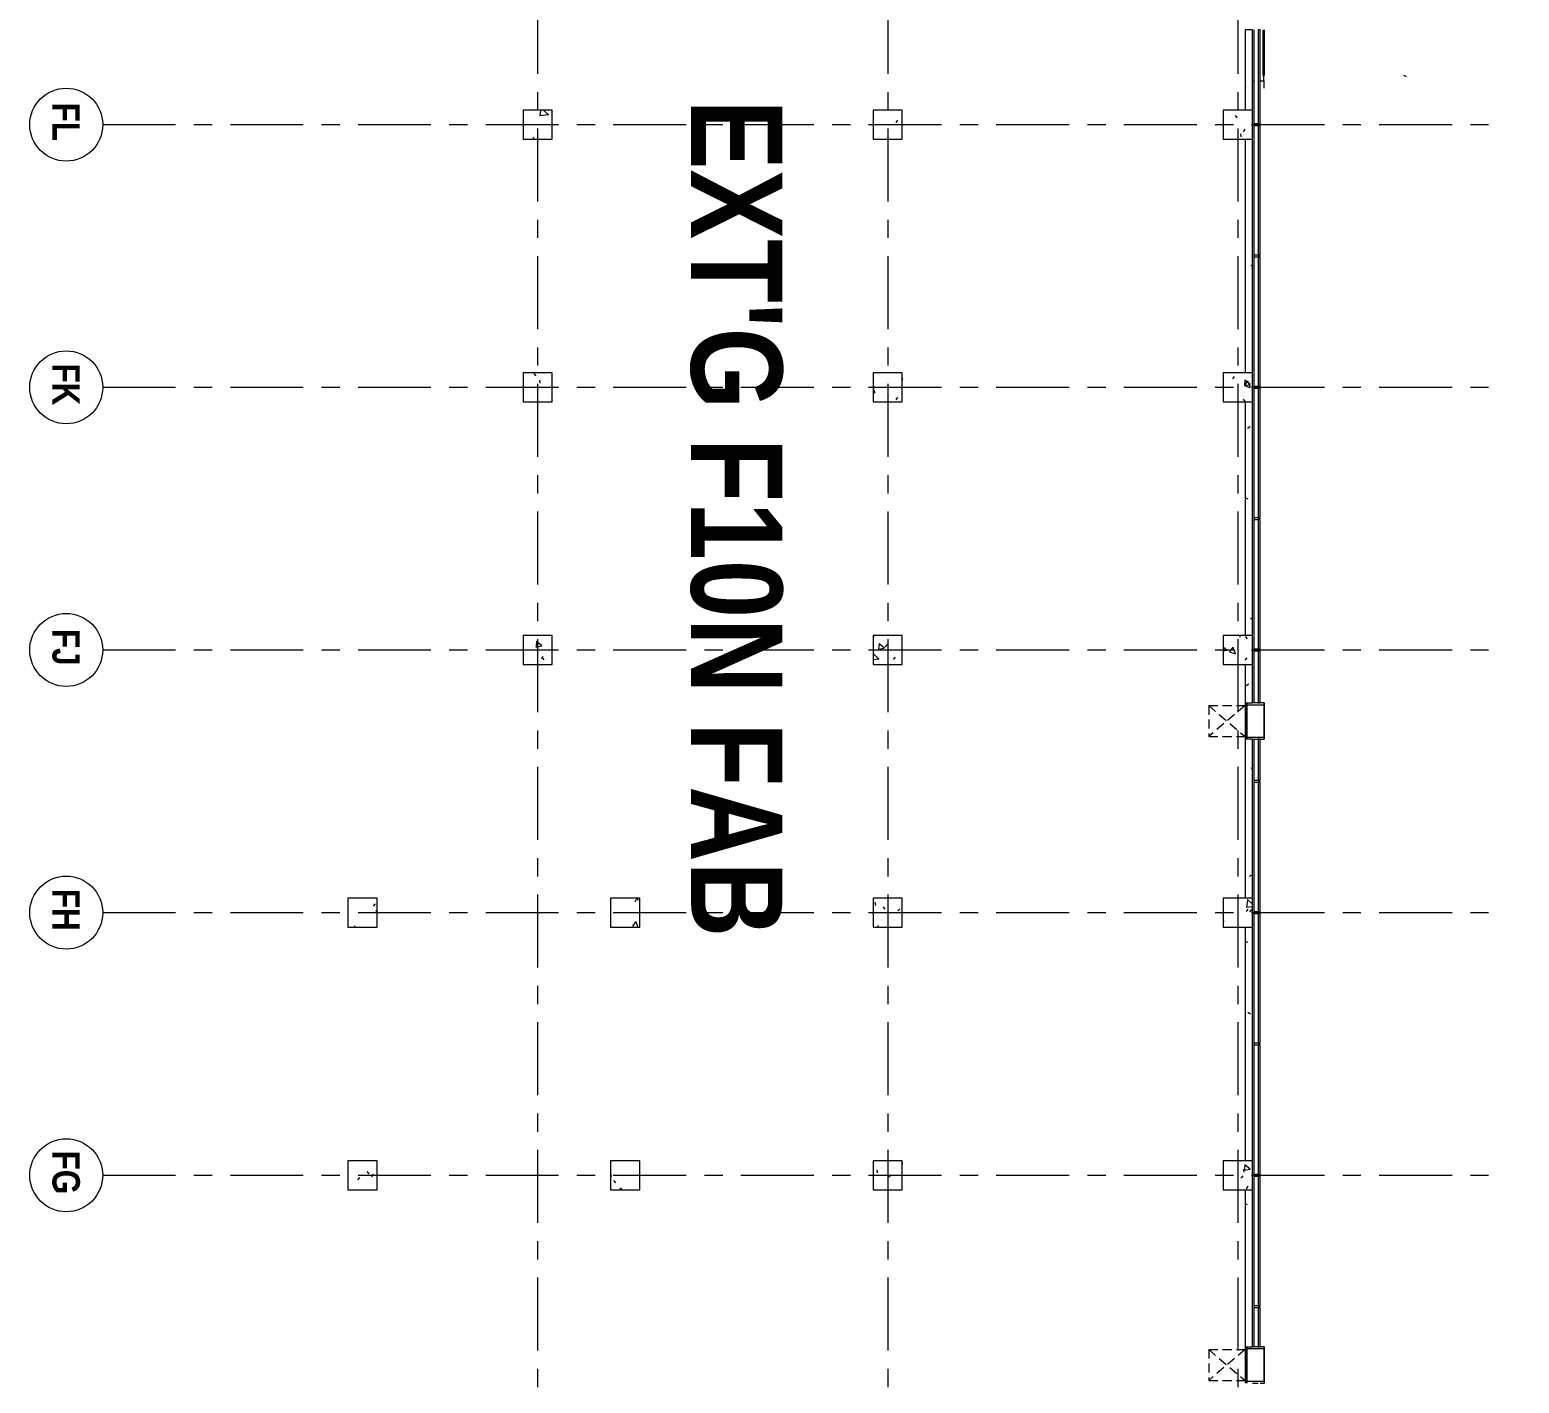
# Model space of a CAD drawing. Header units: millimetres. Extents: x 1009145 to 1153664, y -617377 to -449667.
# Drawn here: x 1009145 to 1049983, y -552187 to -515087 of the extents above; entities that cross this region are included whole.
import ezdxf

# ---------------------------------------------------------------- set-up
doc = ezdxf.new("R2010")
doc.units = ezdxf.units.MM
for name, pattern in [('Access Line', [382.3, 250, -132.3]), ('Centre', [7937.5, 1587.5, -1190.625, 3968.75, -1190.625]), ('IDA - Grid Line', [3500, 2000, -500, 500, -500])]:
    doc.linetypes.add(name, pattern=pattern)
doc.layers.get('0').update_dxf_attribs({"color": 2})
doc.layers.add('A-_--------_E-', color=7, linetype='Continuous', lineweight=9, true_color=0x00a600)
for name, color, linetype, lineweight in [('A-_ANOTGRID_E', 7, 'Continuous', 9), ('A-_ANOTTEXT_A', 7, 'Continuous', 9), ('A-_CLAD----_E', 7, 'Continuous', 9), ('A-_CLAD----_E1', 7, 'Continuous', 9), ('A-_FLOR----_E', 7, 'Continuous', 9), ('A-_WALL----_E', 7, 'Continuous', 9), ('A-_WALL----_H', 7, 'Continuous', 9), ('A-_WIND----_E', 7, 'Continuous', 9), ('A-COLN----_E', 7, 'Continuous', 9), ('A-COLN----_E1', 7, 'Continuous', 9)]:
    doc.layers.add(name, color=color, linetype=linetype, lineweight=lineweight)
doc.styles.add('Arial Narrow_B', font='ARIALNB.TTF', dxfattribs={"height": 750})
doc.styles.add('Arial Narrow_B_1', font='ARIALNB.TTF', dxfattribs={"height": 625})
pattern_1 = [(50, (0.0002, 0.0003), (1821.8403, -159.3907), [190.5, -2095.5]), (355, (0.0002, 0.0003), (-352.428, 1910.5674), [152.4, -1676.4]), (100.451, (151.8, -13.3), (1469.4262, 1751.166), [161.9, -1780.901]), (46.184, (0.0002, 508), (2710.791, -420.428), [285.75, -3143.25]), (96.636, (226, 473), (2374.0256, 2474.276), [242.85, -2671.351]), (351.184, (0.0002, 508), (2374.05, 2474.2525), [228.6, -2514.6]), (21, (254, 381), (1516.1442, -1022.6516), [190.5, -2095.5]), (326, (254, 381), (618.021, 1841.8805), [152.4, -1676.4]), (71.451, (380.3, 295.8), (2134.1713, 819.2124), [161.9, -1780.901]), (37.5, (0.0002, 0.0003), (30.88603, 845.5504), [83.82, -1572.26, 83.82, -3300.73]), (37.5, (0.0002, 0.0003), (30.88603, 845.5504), [-1739.9, -1617.98, 83.82, -1598.93]), (7.5, (0.0002, 0.0003), (668.1966, 1001.80575), [83.82, -886.46, 83.82, -2175.51]), (7.5, (0.0002, 0.0003), (668.1966, 1001.80575), [-1054.1, -1534.16, 83.82, -557.53]), (327.5, (-566.4, 0.0003), (1355.90933, -57.2896), [83.82, -551.18, 83.82, -4526.28]), (327.5, (-566.4, 0.0003), (1355.90933, -57.2896), [-718.82, -1897.38, 83.82, -2545.08]), (317.5, (-820.4, 0.0003), (1481.2932, 254.2664), [83.82, -741.68, 83.82, -3098.8]), (317.5, (-820.4, 0.0003), (1481.2932, 254.2664), [-909.32, -1231.9, 83.82, -1783.08])]
pattern_2 = [(50, (0.0002, 0.0003), (1821.8403, -159.3907), [190.5, -2095.5]), (355, (0.0002, 0.0003), (-352.428, 1910.5674), [152.4, -1676.4]), (100.451, (151.8, -13.3), (1469.4262, 1751.166), [161.9, -1780.901]), (46.184, (0.0002, 508), (2710.791, -420.428), [285.75, -3143.25]), (96.636, (226, 473), (2374.0256, 2474.276), [242.85, -2671.351]), (351.184, (0.0002, 508), (2374.05, 2474.2525), [228.6, -2514.6]), (21, (254, 381), (1516.1442, -1022.6516), [190.5, -2095.5]), (326, (254, 381), (618.021, 1841.8805), [152.4, -1676.4]), (71.451, (380.3, 295.8), (2134.1713, 819.2124), [161.9, -1780.901]), (37.5, (0.0002, 0.0003), (30.88603, 845.5504), [83.82, -1572.26, 83.82, -3300.73]), (37.5, (0.0002, 0.0003), (30.88603, 845.5504), [-1739.9, -1617.98, 83.82, -1598.93]), (7.5, (0.0002, 0.0003), (668.1966, 1001.80575), [83.82, -886.46, 83.82, -2175.51]), (7.5, (0.0002, 0.0003), (668.1966, 1001.80575), [-1054.1, -1534.16, 83.82, -557.53]), (327.5, (-566.4, 0.0003), (1355.90933, -57.2896), [83.82, -551.18, 83.82, -4526.28]), (327.5, (-566.4, 0.0003), (1355.90933, -57.2896), [-718.82, -1897.38, 83.82, -2545.08]), (317.5, (-820.4, 0.0003), (1481.2932, 254.2664), [83.82, -741.68, 83.82, -3098.8]), (317.5, (-820.4, 0.0003), (1481.2932, 254.2664), [-909.32, -1231.9, 83.82, -1783.08])]
pattern_3 = [(50, (0.0002, 0.0003), (1821.8403, -159.3907), [190.5, -2095.5]), (355, (0.0002, 0.0003), (-352.428, 1910.5674), [152.4, -1676.4]), (100.451, (151.8, -13.3), (1469.4262, 1751.166), [161.9, -1780.901]), (46.184, (0.0002, 508), (2710.791, -420.428), [285.75, -3143.25]), (96.636, (226, 473), (2374.0256, 2474.276), [242.85, -2671.351]), (351.184, (0.0002, 508), (2374.05, 2474.2525), [228.6, -2514.6]), (21, (254, 381), (1516.1442, -1022.6516), [190.5, -2095.5]), (326, (254, 381), (618.021, 1841.8805), [152.4, -1676.4]), (71.451, (380.3, 295.8), (2134.1713, 819.2124), [161.9, -1780.901]), (37.5, (0.0002, 0.0003), (30.88603, 845.5504), [83.82, -1572.26, 83.82, -3300.73]), (37.5, (0.0002, 0.0003), (30.88603, 845.5504), [-1739.9, -1617.98, 83.82, -1598.93]), (7.5, (0.0002, 0.0003), (668.1966, 1001.80575), [83.82, -886.46, 83.82, -2175.51]), (7.5, (0.0002, 0.0003), (668.1966, 1001.80575), [-1054.1, -1534.16, 83.82, -557.53]), (327.5, (-566.4, 0.0003), (1355.90933, -57.2896), [83.82, -551.18, 83.82, -4526.28]), (327.5, (-566.4, 0.0003), (1355.90933, -57.2896), [-718.82, -1897.38, 83.82, -2545.08]), (317.5, (-820.4, 0.0003), (1481.2932, 254.2664), [83.82, -741.68, 83.82, -3098.8]), (317.5, (-820.4, 0.0003), (1481.2932, 254.2664), [-909.32, -1231.9, 83.82, -1783.08])]
pattern_4 = [(50, (0.0002, 0.0003), (1821.8403, -159.3907), [190.5, -2095.5]), (355, (0.0002, 0.0003), (-352.428, 1910.5674), [152.4, -1676.4]), (100.451, (151.8, -13.3), (1469.4262, 1751.166), [161.9, -1780.901]), (46.184, (0.0002, 508), (2710.791, -420.428), [285.75, -3143.25]), (96.636, (226, 473), (2374.0256, 2474.276), [242.85, -2671.351]), (351.184, (0.0002, 508), (2374.05, 2474.2525), [228.6, -2514.6]), (21, (254, 381), (1516.1442, -1022.6516), [190.5, -2095.5]), (326, (254, 381), (618.021, 1841.8805), [152.4, -1676.4]), (71.451, (380.3, 295.8), (2134.1713, 819.2124), [161.9, -1780.901]), (37.5, (0.0002, 0.0003), (30.88603, 845.5504), [83.82, -1572.26, 83.82, -3300.73]), (37.5, (0.0002, 0.0003), (30.88603, 845.5504), [-1739.9, -1617.98, 83.82, -1598.93]), (7.5, (0.0002, 0.0003), (668.1966, 1001.80575), [83.82, -886.46, 83.82, -2175.51]), (7.5, (0.0002, 0.0003), (668.1966, 1001.80575), [-1054.1, -1534.16, 83.82, -557.53]), (327.5, (-566.4, 0.0003), (1355.90933, -57.2896), [83.82, -551.18, 83.82, -4526.28]), (327.5, (-566.4, 0.0003), (1355.90933, -57.2896), [-718.82, -1897.38, 83.82, -2545.08]), (317.5, (-820.4, 0.0003), (1481.2932, 254.2664), [83.82, -741.68, 83.82, -3098.8]), (317.5, (-820.4, 0.0003), (1481.2932, 254.2664), [-909.32, -1231.9, 83.82, -1783.08])]

# ---------------------------------------------------------------- blocks, each defined once
blk = doc.blocks.new('1659_F10N-PROBE_A_XF10N_R25_rvt-1-PH1 LEVEL 3 - PROBE')
at = {"layer": 'A-COLN----_E1'}
h = blk.add_hatch(dxfattribs=at)
h.set_pattern_fill('FP_14', color=252, angle=90, style=0, pattern_type=2)
h.set_pattern_definition(pattern_1)
h.paths.add_polyline_path([(881857, 325156), (881857, 325956), (881057, 325956), (881057, 325156)])
h = blk.add_hatch(dxfattribs=at)
h.set_pattern_fill('FP_13', color=252, angle=90, style=0, pattern_type=2)
h.set_pattern_definition(pattern_1)
h.paths.add_polyline_path([(889057, 325156), (889057, 325956), (888257, 325956), (888257, 325156)])
h = blk.add_hatch(dxfattribs=at)
h.set_pattern_fill('FP_12', color=252, angle=90, style=0, pattern_type=2)
h.set_pattern_definition(pattern_1)
h.paths.add_polyline_path([(895457, 325156), (896257, 325156), (896257, 325956), (895457, 325956)])
h = blk.add_hatch(dxfattribs=at)
h.set_pattern_fill('FP_11', color=252, angle=90, style=0, pattern_type=2)
h.set_pattern_definition([(50, (0.0002, 0.0003), (1821.8403, -159.3907), [190.5, -2095.5]), (355, (0.0002, 0.0003), (-352.428, 1910.5674), [152.4, -1676.4]), (100.451, (151.8, -13.3), (1469.4262, 1751.166), [161.9, -1780.901]), (46.184, (0.0002, 508), (2710.791, -420.428), [285.75, -3143.25]), (96.636, (226, 473), (2374.0256, 2474.276), [242.85, -2671.351]), (351.184, (0.0002, 508), (2374.05, 2474.2525), [228.6, -2514.6]), (21, (254, 381), (1516.1442, -1022.6516), [190.5, -2095.5]), (326, (254, 381), (618.021, 1841.8805), [152.4, -1676.4]), (71.451, (380.3, 295.8), (2134.1713, 819.2124), [161.9, -1780.901]), (37.5, (0.0002, 0.0003), (30.88603, 845.5504), [83.82, -1572.26, 83.82, -3300.73]), (37.5, (0.0002, 0.0003), (30.88603, 845.5504), [-1739.9, -1617.98, 83.82, -1598.93]), (7.5, (0.0002, 0.0003), (668.1966, 1001.80575), [83.82, -886.46, 83.82, -2175.51]), (7.5, (0.0002, 0.0003), (668.1966, 1001.80575), [-1054.1, -1534.16, 83.82, -557.53]), (327.5, (-566.4, 0.0003), (1355.90933, -57.2896), [83.82, -551.18, 83.82, -4526.28]), (327.5, (-566.4, 0.0003), (1355.90933, -57.2896), [-718.82, -1897.38, 83.82, -2545.08]), (317.5, (-820.4, 0.0003), (1481.2932, 254.2664), [83.82, -741.68, 83.82, -3098.8]), (317.5, (-820.4, 0.0003), (1481.2932, 254.2664), [-909.32, -1231.9, 83.82, -1783.08])])
h.paths.add_polyline_path([(903457, 325156), (903457, 325956), (902657, 325956), (902657, 325156)])
h = blk.add_hatch(dxfattribs=at)
h.set_pattern_fill('FP_10', color=252, angle=90, style=0, pattern_type=2)
h.set_pattern_definition(pattern_1)
h.paths.add_polyline_path([(910657, 325156), (910657, 325956), (909857, 325956), (909857, 325156)])
h = blk.add_hatch(dxfattribs=at)
h.set_pattern_fill('FP_32', color=252, angle=90, style=0, pattern_type=2)
h.set_pattern_definition(pattern_2)
h.paths.add_polyline_path([(881857, 315556), (881857, 316356), (881057, 316356), (881057, 315556)])
h = blk.add_hatch(dxfattribs=at)
h.set_pattern_fill('FP_34', color=252, angle=90, style=0, pattern_type=2)
h.set_pattern_definition(pattern_4)
h.paths.add_polyline_path([(889057, 315556), (889057, 316356), (888257, 316356), (888257, 315556)])
h = blk.add_hatch(dxfattribs=at)
h.set_pattern_fill('FP_36', color=252, angle=90, style=0, pattern_type=2)
h.set_pattern_definition(pattern_4)
h.paths.add_polyline_path([(896257, 315556), (896257, 316356), (895457, 316356), (895457, 315556)])
h = blk.add_hatch(dxfattribs=at)
h.set_pattern_fill('FP_38', color=252, angle=90, style=0, pattern_type=2)
h.set_pattern_definition(pattern_4)
h.paths.add_polyline_path([(903457, 315556), (903457, 316356), (902657, 316356), (902657, 315556)])
h = blk.add_hatch(dxfattribs=at)
h.set_pattern_fill('FP_41', color=252, angle=90, style=0, pattern_type=2)
h.set_pattern_definition(pattern_2)
h.paths.add_polyline_path([(910657, 315556), (910657, 316356), (909857, 316356), (909857, 315556)])
h = blk.add_hatch(dxfattribs=at)
h.set_pattern_fill('FP_39', color=252, angle=90, style=0, pattern_type=2)
h.set_pattern_definition([(50, (0.0002, 0.0003), (1821.8403, -159.3907), [190.5, -2095.5]), (355, (0.0002, 0.0003), (-352.428, 1910.5674), [152.4, -1676.4]), (100.451, (151.8, -13.3), (1469.4262, 1751.166), [161.9, -1780.901]), (46.184, (0.0002, 508), (2710.791, -420.428), [285.75, -3143.25]), (96.636, (226, 473), (2374.0256, 2474.276), [242.85, -2671.351]), (351.184, (0.0002, 508), (2374.05, 2474.2525), [228.6, -2514.6]), (21, (254, 381), (1516.1442, -1022.6516), [190.5, -2095.5]), (326, (254, 381), (618.021, 1841.8805), [152.4, -1676.4]), (71.451, (380.3, 295.8), (2134.1713, 819.2124), [161.9, -1780.901]), (37.5, (0.0002, 0.0003), (30.88603, 845.5504), [83.82, -1572.26, 83.82, -3300.73]), (37.5, (0.0002, 0.0003), (30.88603, 845.5504), [-1739.9, -1617.98, 83.82, -1598.93]), (7.5, (0.0002, 0.0003), (668.1966, 1001.80575), [83.82, -886.46, 83.82, -2175.51]), (7.5, (0.0002, 0.0003), (668.1966, 1001.80575), [-1054.1, -1534.16, 83.82, -557.53]), (327.5, (-566.4, 0.0003), (1355.90933, -57.2896), [83.82, -551.18, 83.82, -4526.28]), (327.5, (-566.4, 0.0003), (1355.90933, -57.2896), [-718.82, -1897.38, 83.82, -2545.08]), (317.5, (-820.4, 0.0003), (1481.2932, 254.2664), [83.82, -741.68, 83.82, -3098.8]), (317.5, (-820.4, 0.0003), (1481.2932, 254.2664), [-909.32, -1231.9, 83.82, -1783.08])])
h.paths.add_polyline_path([(903457, 308356), (903457, 309156), (902657, 309156), (902657, 308356)])
h = blk.add_hatch(dxfattribs=at)
h.set_pattern_fill('FP_42', color=252, angle=90, style=0, pattern_type=2)
h.set_pattern_definition([(50, (0.0002, 0.0003), (1821.8403, -159.3907), [190.5, -2095.5]), (355, (0.0002, 0.0003), (-352.428, 1910.5674), [152.4, -1676.4]), (100.451, (151.8, -13.3), (1469.4262, 1751.166), [161.9, -1780.901]), (46.184, (0.0002, 508), (2710.791, -420.428), [285.75, -3143.25]), (96.636, (226, 473), (2374.0256, 2474.276), [242.85, -2671.351]), (351.184, (0.0002, 508), (2374.05, 2474.2525), [228.6, -2514.6]), (21, (254, 381), (1516.1442, -1022.6516), [190.5, -2095.5]), (326, (254, 381), (618.021, 1841.8805), [152.4, -1676.4]), (71.451, (380.3, 295.8), (2134.1713, 819.2124), [161.9, -1780.901]), (37.5, (0.0002, 0.0003), (30.88603, 845.5504), [83.82, -1572.26, 83.82, -3300.73]), (37.5, (0.0002, 0.0003), (30.88603, 845.5504), [-1739.9, -1617.98, 83.82, -1598.93]), (7.5, (0.0002, 0.0003), (668.1966, 1001.80575), [83.82, -886.46, 83.82, -2175.51]), (7.5, (0.0002, 0.0003), (668.1966, 1001.80575), [-1054.1, -1534.16, 83.82, -557.53]), (327.5, (-566.4, 0.0003), (1355.90933, -57.2896), [83.82, -551.18, 83.82, -4526.28]), (327.5, (-566.4, 0.0003), (1355.90933, -57.2896), [-718.82, -1897.38, 83.82, -2545.08]), (317.5, (-820.4, 0.0003), (1481.2932, 254.2664), [83.82, -741.68, 83.82, -3098.8]), (317.5, (-820.4, 0.0003), (1481.2932, 254.2664), [-909.32, -1231.9, 83.82, -1783.08])])
h.paths.add_polyline_path([(910657, 308356), (910657, 309156), (909857, 309156), (909857, 308356)])
h = blk.add_hatch(dxfattribs=at)
h.set_pattern_fill('FP_33', color=252, angle=90, style=0, pattern_type=2)
h.set_pattern_definition(pattern_3)
h.paths.add_polyline_path([(881857, 305956), (881857, 306756), (881057, 306756), (881057, 305956)])
h = blk.add_hatch(dxfattribs=at)
h.set_pattern_fill('FP_35', color=252, angle=90, style=0, pattern_type=2)
h.set_pattern_definition(pattern_3)
h.paths.add_polyline_path([(889057, 305956), (889057, 306756), (888257, 306756), (888257, 305956)])
h = blk.add_hatch(dxfattribs=at)
h.set_pattern_fill('FP_37', color=252, angle=90, style=0, pattern_type=2)
h.set_pattern_definition(pattern_3)
h.paths.add_polyline_path([(896257, 305956), (896257, 306756), (895457, 306756), (895457, 305956)])
h = blk.add_hatch(dxfattribs=at)
h.set_pattern_fill('FP_40', color=252, angle=90, style=0, pattern_type=2)
h.set_pattern_definition([(50, (0.0002, 0.0003), (1821.8403, -159.3907), [190.5, -2095.5]), (355, (0.0002, 0.0003), (-352.428, 1910.5674), [152.4, -1676.4]), (100.451, (151.8, -13.3), (1469.4262, 1751.166), [161.9, -1780.901]), (46.184, (0.0002, 508), (2710.791, -420.428), [285.75, -3143.25]), (96.636, (226, 473), (2374.0256, 2474.276), [242.85, -2671.351]), (351.184, (0.0002, 508), (2374.05, 2474.2525), [228.6, -2514.6]), (21, (254, 381), (1516.1442, -1022.6516), [190.5, -2095.5]), (326, (254, 381), (618.021, 1841.8805), [152.4, -1676.4]), (71.451, (380.3, 295.8), (2134.1713, 819.2124), [161.9, -1780.901]), (37.5, (0.0002, 0.0003), (30.88603, 845.5504), [83.82, -1572.26, 83.82, -3300.73]), (37.5, (0.0002, 0.0003), (30.88603, 845.5504), [-1739.9, -1617.98, 83.82, -1598.93]), (7.5, (0.0002, 0.0003), (668.1966, 1001.80575), [83.82, -886.46, 83.82, -2175.51]), (7.5, (0.0002, 0.0003), (668.1966, 1001.80575), [-1054.1, -1534.16, 83.82, -557.53]), (327.5, (-566.4, 0.0003), (1355.90933, -57.2896), [83.82, -551.18, 83.82, -4526.28]), (327.5, (-566.4, 0.0003), (1355.90933, -57.2896), [-718.82, -1897.38, 83.82, -2545.08]), (317.5, (-820.4, 0.0003), (1481.2932, 254.2664), [83.82, -741.68, 83.82, -3098.8]), (317.5, (-820.4, 0.0003), (1481.2932, 254.2664), [-909.32, -1231.9, 83.82, -1783.08])])
h.paths.add_polyline_path([(903457, 301156), (903457, 301956), (902657, 301956), (902657, 301156)])
h = blk.add_hatch(dxfattribs=at)
h.set_pattern_fill('FP_43', color=252, angle=90, style=0, pattern_type=2)
h.set_pattern_definition([(50, (0.0002, 0.0003), (1821.8403, -159.3907), [190.5, -2095.5]), (355, (0.0002, 0.0003), (-352.428, 1910.5674), [152.4, -1676.4]), (100.451, (151.8, -13.3), (1469.4262, 1751.166), [161.9, -1780.901]), (46.184, (0.0002, 508), (2710.791, -420.428), [285.75, -3143.25]), (96.636, (226, 473), (2374.0256, 2474.276), [242.85, -2671.351]), (351.184, (0.0002, 508), (2374.05, 2474.2525), [228.6, -2514.6]), (21, (254, 381), (1516.1442, -1022.6516), [190.5, -2095.5]), (326, (254, 381), (618.021, 1841.8805), [152.4, -1676.4]), (71.451, (380.3, 295.8), (2134.1713, 819.2124), [161.9, -1780.901]), (37.5, (0.0002, 0.0003), (30.88603, 845.5504), [83.82, -1572.26, 83.82, -3300.73]), (37.5, (0.0002, 0.0003), (30.88603, 845.5504), [-1739.9, -1617.98, 83.82, -1598.93]), (7.5, (0.0002, 0.0003), (668.1966, 1001.80575), [83.82, -886.46, 83.82, -2175.51]), (7.5, (0.0002, 0.0003), (668.1966, 1001.80575), [-1054.1, -1534.16, 83.82, -557.53]), (327.5, (-566.4, 0.0003), (1355.90933, -57.2896), [83.82, -551.18, 83.82, -4526.28]), (327.5, (-566.4, 0.0003), (1355.90933, -57.2896), [-718.82, -1897.38, 83.82, -2545.08]), (317.5, (-820.4, 0.0003), (1481.2932, 254.2664), [83.82, -741.68, 83.82, -3098.8]), (317.5, (-820.4, 0.0003), (1481.2932, 254.2664), [-909.32, -1231.9, 83.82, -1783.08])])
h.paths.add_polyline_path([(910657, 301156), (910657, 301956), (909857, 301956), (909857, 301156)])
at = {"layer": 'A-_ANOTGRID_E', "color": 252, "linetype": 'IDA - Grid Line'}
for p, q in [((881457, 294432), (881457, 332853)), ((888657, 294432), (888657, 332853)), ((895857, 294432), (895857, 332853)), ((903057, 294432), (903057, 332853)), ((910257, 294432), (910257, 332853)), ((822064, 325556), (979147, 325556)), ((822064, 315956), (979147, 315956)), ((822064, 306356), (979147, 306356))]:
    blk.add_line(p, q, dxfattribs=at)
at = {"layer": 'A-_ANOTGRID_E', "color": 252}
for centre in [(881457, 293432), (888657, 293432), (895857, 293432), (903057, 293432), (910257, 293432)]:
    blk.add_circle(centre, 1000, dxfattribs=at)
at = {"layer": 'A-_CLAD----_E', "color": 252}
for p, q in [((881432, 326166), (878857, 326166)), ((878857, 326166), (878857, 326116)), ((878857, 326116), (881432, 326116)), ((881432, 326116), (881432, 326166)), ((885032, 326166), (881482, 326166)), ((881482, 326166), (881482, 326116)), ((881482, 326116), (885032, 326116)), ((885032, 326116), (885032, 326166)), ((888632, 326166), (885082, 326166)), ((885082, 326166), (885082, 326116)), ((885082, 326116), (888632, 326116)), ((888632, 326116), (888632, 326166)), ((892232, 326166), (888682, 326166)), ((888682, 326166), (888682, 326116)), ((888682, 326116), (892232, 326116)), ((892232, 326116), (892232, 326166)), ((895832, 326166), (892282, 326166)), ((892282, 326166), (892282, 326116)), ((892282, 326116), (895832, 326116)), ((895832, 326116), (895832, 326166)), ((897307, 326166), (895882, 326166)), ((895882, 326166), (895882, 326116)), ((895882, 326116), (897307, 326116)), ((897307, 326116), (897307, 326166)), ((899432, 326166), (898307, 326166)), ((898307, 326166), (898307, 326116)), ((898307, 326116), (899432, 326116)), ((899432, 326116), (899432, 326166)), ((903032, 326166), (899482, 326166)), ((899482, 326166), (899482, 326116)), ((899482, 326116), (903032, 326116)), ((903032, 326116), (903032, 326166)), ((906632, 326166), (903082, 326166)), ((903082, 326166), (903082, 326116)), ((903082, 326116), (906632, 326116)), ((906632, 326116), (906632, 326166)), ((910232, 326166), (906682, 326166)), ((906682, 326166), (906682, 326116)), ((906682, 326116), (910232, 326116)), ((910232, 326116), (910232, 326166)), ((913832, 326166), (910282, 326166)), ((910282, 326166), (910282, 326116)), ((910282, 326116), (913832, 326116)), ((913832, 326116), (913832, 326166)), ((914957, 326166), (913882, 326166)), ((913882, 326166), (913882, 326116)), ((913882, 326116), (914957, 326116)), ((914957, 326116), (914957, 326166))]:
    blk.add_line(p, q, dxfattribs=at)
at = {"layer": 'A-_CLAD----_E1', "color": 252}
for p, q in [((878857, 325991), (881432, 325991)), ((881482, 325991), (885032, 325991)), ((885082, 325991), (888632, 325991)), ((888682, 325991), (892232, 325991)), ((892282, 325991), (895832, 325991)), ((895882, 325991), (897307, 325991)), ((898307, 325991), (899432, 325991)), ((899482, 325991), (903032, 325991)), ((903082, 325991), (906632, 325991)), ((906682, 325991), (910232, 325991)), ((910282, 325991), (913832, 325991)), ((913882, 325991), (914957, 325991))]:
    blk.add_line(p, q, dxfattribs=at)
at = {"layer": 'A-_CLAD----_E1', "color": 252, "extrusion": (0, 0, -1)}
for p, q in [((881432, 326141), (881432, 325991)), ((881482, 326141), (881432, 326141)), ((881432, 325991), (881482, 325991)), ((881482, 325991), (881482, 326141)), ((885032, 326141), (885032, 325991)), ((885082, 326141), (885032, 326141)), ((885032, 325991), (885082, 325991)), ((885082, 325991), (885082, 326141)), ((888632, 326141), (888632, 325991)), ((888682, 326141), (888632, 326141)), ((888632, 325991), (888682, 325991)), ((888682, 325991), (888682, 326141)), ((892232, 326141), (892232, 325991)), ((892282, 326141), (892232, 326141)), ((892232, 325991), (892282, 325991)), ((892282, 325991), (892282, 326141)), ((895832, 326141), (895832, 325991)), ((895882, 326141), (895832, 326141)), ((895832, 325991), (895882, 325991)), ((895882, 325991), (895882, 326141)), ((899432, 326141), (899432, 325991)), ((899482, 326141), (899432, 326141)), ((899432, 325991), (899482, 325991)), ((899482, 325991), (899482, 326141)), ((903032, 326141), (903032, 325991)), ((903082, 326141), (903032, 326141)), ((903032, 325991), (903082, 325991)), ((903082, 325991), (903082, 326141)), ((906632, 326141), (906632, 325991)), ((906682, 326141), (906632, 326141)), ((906632, 325991), (906682, 325991)), ((906682, 325991), (906682, 326141)), ((910232, 326141), (910232, 325991)), ((910282, 326141), (910232, 326141)), ((910232, 325991), (910282, 325991)), ((910282, 325991), (910282, 326141)), ((913832, 326141), (913832, 325991)), ((913882, 326141), (913832, 326141)), ((913832, 325991), (913882, 325991)), ((913882, 325991), (913882, 326141))]:
    blk.add_line(p, q, dxfattribs=at)
at = {"layer": 'A-_WALL----_E', "color": 252}
for p, q in [((881057, 325956), (878857, 325956)), ((878857, 325956), (878857, 325756)), ((888257, 325956), (881857, 325956)), ((895457, 325956), (889057, 325956)), ((897311, 325956), (896257, 325956)), ((897311, 325756), (897311, 325956)), ((902657, 325956), (898307, 325956)), ((898307, 325956), (898307, 325756)), ((909857, 325956), (903457, 325956)), ((914961, 325956), (910657, 325956)), ((914961, 325756), (914961, 325956)), ((878857, 325756), (881057, 325756)), ((881857, 325756), (888257, 325756)), ((889057, 325756), (895457, 325756)), ((896257, 325756), (897311, 325756)), ((898307, 325756), (902657, 325756)), ((903457, 325756), (909857, 325756)), ((910657, 325756), (914961, 325756))]:
    blk.add_line(p, q, dxfattribs=at)
at = {"layer": 'A-_WALL----_H', "color": 252, "linetype": 'Continuous'}
for p, q in [((885340, 325956), (885320, 325921)), ((889774, 325817), (889732, 325890)), ((892379, 325956), (892377, 325953)), ((895003, 325903), (894972, 325956)), ((899099, 325921), (899079, 325956)), ((902060, 325872), (902018, 325944)), ((905840, 325903), (905798, 325830)), ((880423, 325756), (880407, 325785)), ((891725, 325839), (891683, 325767)), ((896831, 325785), (896789, 325858)), ((903887, 325756), (903846, 325826)), ((906820, 325756), (906808, 325777)), ((911069, 325816), (911034, 325756))]:
    blk.add_line(p, q, dxfattribs=at)
at = {"layer": 'A-_WIND----_E', "color": 252}
for p, q in [((897307, 326281), (897307, 326166)), ((897357, 326281), (897307, 326281)), ((897307, 326116), (897307, 325956)), ((897357, 325806), (897357, 326281)), ((898257, 326281), (897357, 326281)), ((898307, 326281), (898257, 326281)), ((898257, 326281), (898257, 325806)), ((898307, 326166), (898307, 326281)), ((898307, 325956), (898307, 326116)), ((914957, 326281), (914957, 326166)), ((915007, 326281), (914957, 326281)), ((914957, 326116), (914957, 325956)), ((915007, 325806), (915007, 326281)), ((915907, 326281), (915007, 326281)), ((915957, 326281), (915907, 326281)), ((915907, 326281), (915907, 325806)), ((915957, 326166), (915957, 326281)), ((915957, 325956), (915957, 326116)), ((897357, 325806), (897311, 325806)), ((897311, 325806), (897357, 325806)), ((897311, 325756), (897357, 325756)), ((897357, 325791), (897357, 325806)), ((898257, 325806), (897357, 325806)), ((897357, 325806), (898257, 325806)), ((897357, 325791), (897357, 325756)), ((897407, 325791), (897357, 325791)), ((897357, 325756), (897407, 325756)), ((898207, 325791), (897407, 325791)), ((897407, 325756), (897407, 325791)), ((898207, 325778), (897407, 325778)), ((897407, 325778), (897407, 325770)), ((897407, 325770), (898207, 325770)), ((897407, 325756), (898207, 325756)), ((898257, 325791), (898207, 325791)), ((898207, 325791), (898207, 325756)), ((898207, 325770), (898207, 325778)), ((898207, 325756), (898257, 325756)), ((898307, 325806), (898257, 325806)), ((898257, 325806), (898257, 325791)), ((898257, 325806), (898307, 325806)), ((898257, 325756), (898257, 325791)), ((898257, 325756), (898307, 325756)), ((915007, 325806), (914961, 325806)), ((914961, 325806), (915007, 325806)), ((914961, 325756), (915007, 325756)), ((915007, 325791), (915007, 325806)), ((915907, 325806), (915007, 325806)), ((915007, 325806), (915907, 325806)), ((915007, 325791), (915007, 325756)), ((915057, 325791), (915007, 325791)), ((915007, 325756), (915057, 325756)), ((915857, 325791), (915057, 325791)), ((915057, 325756), (915057, 325791)), ((915857, 325778), (915057, 325778)), ((915057, 325778), (915057, 325770)), ((915057, 325770), (915857, 325770)), ((915057, 325756), (915857, 325756)), ((915907, 325791), (915857, 325791)), ((915857, 325791), (915857, 325756)), ((915857, 325770), (915857, 325778)), ((915857, 325756), (915907, 325756)), ((915957, 325806), (915907, 325806)), ((915907, 325806), (915907, 325791)), ((915907, 325806), (915957, 325806)), ((915907, 325756), (915907, 325791)), ((915907, 325756), (915957, 325756))]:
    blk.add_line(p, q, dxfattribs=at)
at = {"layer": 'A-_WIND----_E', "color": 252, "linetype": 'Centre'}
for p, q in [((897307, 326281), (898307, 326281)), ((897728, 326281), (897412, 326281)), ((914957, 326281), (915957, 326281)), ((915378, 326281), (915062, 326281))]:
    blk.add_line(p, q, dxfattribs=at)
at = {"layer": 'A-_WIND----_E', "color": 252, "linetype": 'Access Line'}
for p, q in [((897382, 324756), (897382, 325756)), ((897382, 325756), (898232, 324756)), ((897382, 324756), (898232, 325756)), ((898232, 324756), (898232, 325756)), ((915032, 324756), (915032, 325756)), ((915032, 325756), (915882, 324756)), ((915032, 324756), (915882, 325756)), ((915882, 324756), (915882, 325756)), ((897382, 324756), (898232, 324756)), ((915032, 324756), (915882, 324756))]:
    blk.add_line(p, q, dxfattribs=at)
at = {"layer": 'A-COLN----_E', "color": 252}
for p, q in [((881057, 325956), (881057, 325156)), ((881857, 325956), (881057, 325956)), ((881857, 325156), (881857, 325956)), ((888257, 325956), (888257, 325156)), ((889057, 325956), (888257, 325956)), ((889057, 325156), (889057, 325956)), ((895457, 325956), (895457, 325156)), ((896257, 325956), (895457, 325956)), ((896257, 325156), (896257, 325956)), ((902657, 325956), (902657, 325156)), ((903457, 325956), (902657, 325956)), ((903457, 325156), (903457, 325956)), ((909857, 325956), (909857, 325156)), ((910657, 325956), (909857, 325956)), ((910657, 325156), (910657, 325956)), ((881057, 325156), (881857, 325156)), ((888257, 325156), (889057, 325156)), ((895457, 325156), (896257, 325156)), ((902657, 325156), (903457, 325156)), ((909857, 325156), (910657, 325156)), ((881057, 316356), (881057, 315556)), ((881857, 316356), (881057, 316356)), ((881857, 315556), (881857, 316356)), ((888257, 316356), (888257, 315556)), ((889057, 316356), (888257, 316356)), ((889057, 315556), (889057, 316356)), ((895457, 316356), (895457, 315556)), ((896257, 316356), (895457, 316356)), ((896257, 315556), (896257, 316356)), ((902657, 316356), (902657, 315556)), ((903457, 316356), (902657, 316356)), ((903457, 315556), (903457, 316356)), ((909857, 316356), (909857, 315556)), ((910657, 316356), (909857, 316356)), ((910657, 315556), (910657, 316356)), ((881057, 315556), (881857, 315556)), ((888257, 315556), (889057, 315556)), ((895457, 315556), (896257, 315556)), ((902657, 315556), (903457, 315556)), ((909857, 315556), (910657, 315556)), ((902657, 309156), (902657, 308356)), ((903457, 309156), (902657, 309156)), ((903457, 308356), (903457, 309156)), ((909857, 309156), (909857, 308356)), ((910657, 309156), (909857, 309156)), ((910657, 308356), (910657, 309156)), ((902657, 308356), (903457, 308356)), ((909857, 308356), (910657, 308356)), ((881057, 306756), (881057, 305956)), ((881857, 306756), (881057, 306756)), ((881857, 305956), (881857, 306756)), ((888257, 306756), (888257, 305956)), ((889057, 306756), (888257, 306756)), ((889057, 305956), (889057, 306756)), ((895457, 306756), (895457, 305956)), ((896257, 306756), (895457, 306756)), ((896257, 305956), (896257, 306756)), ((881057, 305956), (881857, 305956)), ((888257, 305956), (889057, 305956)), ((895457, 305956), (896257, 305956)), ((902657, 301956), (902657, 301156)), ((903457, 301956), (902657, 301956)), ((903457, 301156), (903457, 301956)), ((909857, 301956), (909857, 301156)), ((910657, 301956), (909857, 301956)), ((910657, 301156), (910657, 301956)), ((902657, 301156), (903457, 301156)), ((909857, 301156), (910657, 301156))]:
    blk.add_line(p, q, dxfattribs=at)
at = {"layer": 'A-_ANOTGRID_E', "color": 252, "style": 'Arial Narrow_B'}
for s, p in [('FL', (880856, 293054)), ('FK', (888006, 293054)), ('FJ', (895281, 293054)), ('FH', (902406, 293054)), ('FG', (909581, 293054))]:
    blk.add_text(s, height=750, dxfattribs=at).set_placement(p)

msp = doc.modelspace()

# ---------------------------------------------------------------- hatches: boundary and pattern name
at = {"layer": 'A-_WALL----_H'}
h = msp.add_hatch(dxfattribs=at)
h.set_pattern_fill('FP_1', color=252, angle=-90, style=0, pattern_type=2)
h.set_pattern_definition([(270, (716713.2, 363769.85), (508, -2032), [83.82, -1440.18, 83.82, -1440.18, -8128]), (270, (716713.2, 363769.85), (508, -2032), [-3048, 83.82, -2964.18, 83.82, -1440.18, -3556]), (270, (716713.2, 363769.85), (508, -2032), [-7620, 83.82, -932.18, 83.82, -2456.18]), (30, (716967.2, 363007.85), (1505.76362, 1455.9409), [83.82, -1440.18, 83.82, -1440.18, -8128]), (30, (716967.2, 363007.85), (1505.76362, 1455.9409), [-3048, 83.82, -2964.18, 83.82, -1440.18, -3556]), (30, (716967.2, 363007.85), (1505.76362, 1455.9409), [-7620, 83.82, -932.18, 83.82, -2456.18]), (150, (717983.2, 362753.85), (-2013.76362, 576.0591), [83.82, -1440.18, 83.82, -1440.18, -8128]), (150, (717983.2, 362753.85), (-2013.76362, 576.0591), [-3048, 83.82, -2964.18, 83.82, -1440.18, -3556]), (150, (717983.2, 362753.85), (-2013.76362, 576.0591), [-7620, 83.82, -932.18, 83.82, -2456.18])])
h.paths.add_polyline_path([(1042976.1, -516337.3), (1042976.1, -516487.3), (1054269.3, -516487.3), (1054269.3, -516337.3), (1048469.8, -516337.3)])

# ---------------------------------------------------------------- linework, layer by layer
at = {"layer": 'A-_--------_E-', "color": 252, "lineweight": 35}
msp.add_line((1042976.3, -515087.3), (1042976.1, -516337.3), dxfattribs=at)
at = {"layer": 'A-_FLOR----_E', "color": 252}
for p, q in [((1042669.3, -516487.3), (1042704.3, -516487.3)), ((1042879.3, -516487.3), (1042976.1, -516487.3))]:
    msp.add_line(p, q, dxfattribs=at)
at = {"layer": 'A-_WALL----_E', "color": 252}
for p, q in [((1042976.1, -516337.3), (1042976.1, -516487.3)), ((1042978.5, -516487.3), (1042978.5, -516687.3))]:
    msp.add_line(p, q, dxfattribs=at)

# ---------------------------------------------------------------- block references
at = {"color": 252, "lineweight": 5, "rotation": 270}
msp.add_blockref('1659_F10N-PROBE_A_XF10N_R25_rvt-1-PH1 LEVEL 3 - PROBE', (716713.2, 363769.8), dxfattribs=at)

# ---------------------------------------------------------------- texts
at = {"layer": 'A-_ANOTTEXT_A', "color": 252, "insert": (1029778.9, -517004.7), "char_height": 2500, "width": 27798.514, "attachment_point": 1, "rotation": 270, "style": 'Arial Narrow_B_1'}
msp.add_mtext("EXT'G F10N FAB", dxfattribs=at)

doc.saveas('drawing.dxf')
